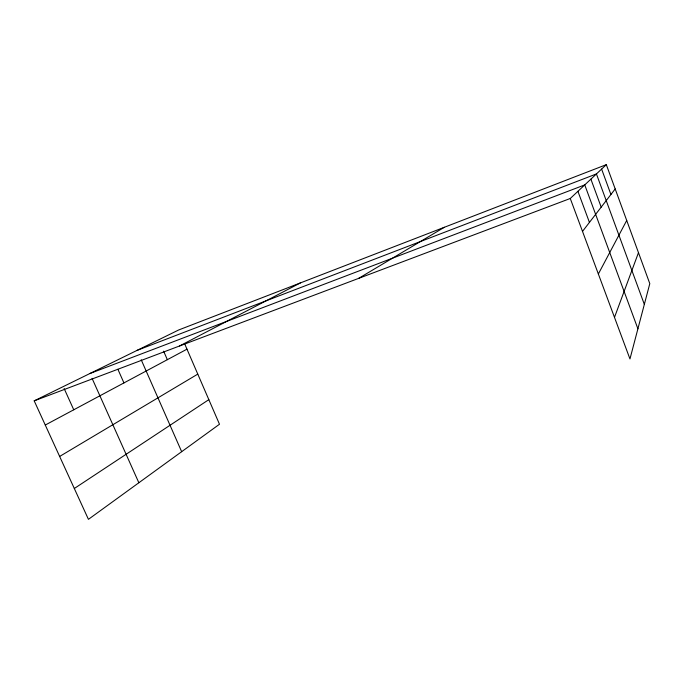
<?xml version="1.0" encoding="UTF-8"?>
<svg xmlns="http://www.w3.org/2000/svg" width="684" height="684" viewBox="0 0 684 684"><rect width="100%" height="100%" fill="white"/><g stroke="black" fill="none" stroke-linecap="round" stroke-linejoin="round"><path stroke-width="1.03" d="M614.489 317.367L638.48 252.661M598.355 273.993L626.715 220.462M582.511 231.397L615.198 188.946M570.268 198.488L606.323 164.664L649.8 283.638L629.964 358.963L570.268 198.488L34.2 400.85L88.433 519.336L219.487 424.242L184.483 343.411M74.317 488.496L208.834 399.644M59.645 456.442L197.779 374.114M358.664 278.362L444.352 227.276M45.272 425.038L186.971 349.173M179.541 345.984L300.396 282.919M34.2 400.85L178.661 329.979L606.323 164.664M137.074 350.379L596.431 173.941L644.337 304.389M89.903 373.524L584.752 184.902L637.907 328.816M64.134 388.529L73.761 409.793M92.075 378.363L138.852 482.75M117.887 369.283L123.941 382.92M141.203 359.767L181.662 451.688M163.621 351.157L167.341 359.681M577.912 191.315L589.437 222.394M590.882 179.14L601.193 207.132M601.612 169.076L610.923 194.495"/></g></svg>
